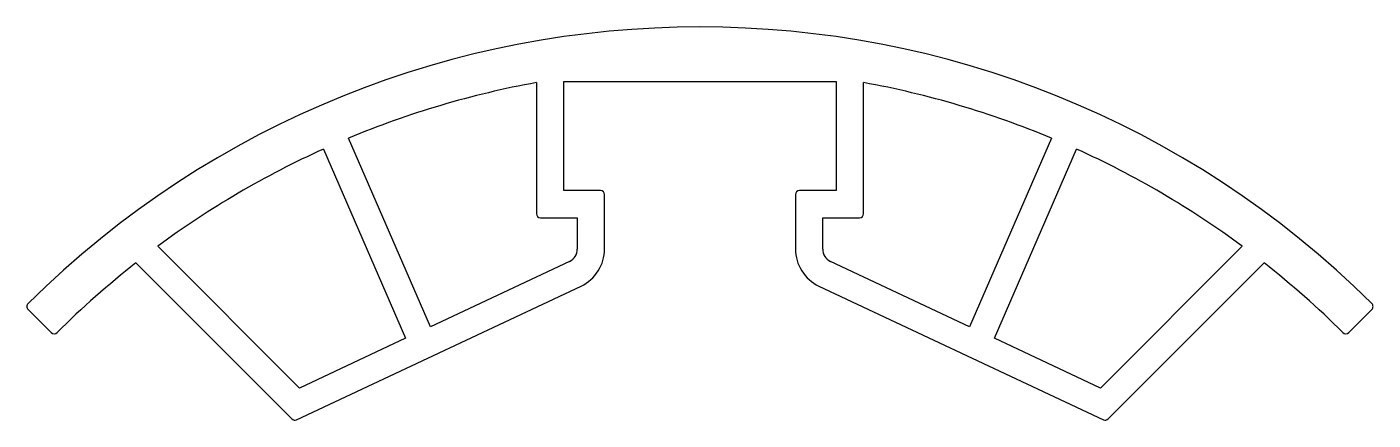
# Model space of a CAD drawing. Extents: x 2484.6 to 2583.4, y 1894.3 to 1923.1.
import ezdxf

# ---------------------------------------------------------------- set-up
doc = ezdxf.new("R2010")
doc.units = 0
doc.layers.get('0').update_dxf_attribs({"linetype": 'CONTINUOUS'})

msp = doc.modelspace()

# ---------------------------------------------------------------- linework, layer by layer
for p, q in [((2522.012, 1919.005), (2522.012, 1909.389)), ((2524.012, 1911.089), (2524.012, 1919.089)), ((2524.012, 1919.089), (2544.012, 1919.089)), ((2544.012, 1919.089), (2544.012, 1911.089)), ((2546.012, 1909.389), (2546.012, 1919.005)), ((2514.232, 1901.104), (2508.224, 1914.927)), ((2559.801, 1914.927), (2553.792, 1901.104)), ((2506.39, 1914.13), (2512.421, 1900.254)), ((2555.604, 1900.254), (2561.635, 1914.13)), ((2526.712, 1911.089), (2524.012, 1911.089)), ((2527.012, 1906.8), (2527.012, 1910.789)), ((2541.012, 1910.789), (2541.012, 1906.8)), ((2544.012, 1911.089), (2541.312, 1911.089)), ((2522.312, 1909.089), (2525.012, 1909.089)), ((2525.012, 1909.089), (2525.012, 1906.8)), ((2543.012, 1906.8), (2543.012, 1909.089)), ((2543.012, 1909.089), (2545.712, 1909.089)), ((2504.641, 1896.602), (2494.238, 1907.005)), ((2573.787, 1907.005), (2563.384, 1896.602)), ((2524.437, 1905.894), (2514.232, 1901.104)), ((2553.792, 1901.104), (2543.587, 1905.894)), ((2492.632, 1905.783), (2504.07, 1894.344)), ((2563.954, 1894.344), (2575.393, 1905.783)), ((2504.41, 1894.285), (2525.287, 1904.084)), ((2542.738, 1904.084), (2563.614, 1894.285)), ((2484.727, 1902.374), (2486.424, 1900.677)), ((2581.6, 1900.677), (2583.297, 1902.374)), ((2512.421, 1900.254), (2504.641, 1896.602)), ((2563.384, 1896.602), (2555.604, 1900.254))]:
    msp.add_line(p, q)
for centre, radius, start, end in [((2534.012, 1853.089), 70, 45.24661, 134.75339), ((2534.012, 1853.089), 67, 100.3176, 112.63753), ((2534.012, 1853.089), 67, 67.36247, 79.6824), ((2534.012, 1853.089), 67, 114.34791, 126.41632), ((2534.012, 1853.089), 67, 53.58368, 65.65209), ((2526.712, 1910.789), 0.3, 0, 90), ((2541.312, 1910.789), 0.3, 90, 180), ((2522.312, 1909.389), 0.3, 180, 270), ((2545.712, 1909.389), 0.3, 270, 0), ((2524.012, 1906.8), 1, 295.14411, 0), ((2524.012, 1906.8), 3, 295.14411, 0), ((2544.012, 1906.8), 3, 180, 244.85589), ((2544.012, 1906.8), 1, 180, 244.85589), ((2534.012, 1853.089), 67, 128.14235, 134.74459), ((2534.012, 1853.089), 67, 45.25541, 51.85765), ((2484.939, 1902.586), 0.3, 134.75339, 225), ((2583.085, 1902.586), 0.3, 315, 45.24661), ((2486.637, 1900.889), 0.3, 225, 314.74459), ((2581.388, 1900.889), 0.3, 225.25541, 315), ((2504.283, 1894.556), 0.3, 225, 295.14411), ((2563.742, 1894.556), 0.3, 244.85589, 315)]:
    msp.add_arc(centre, radius, start, end)

doc.saveas('drawing.dxf')
